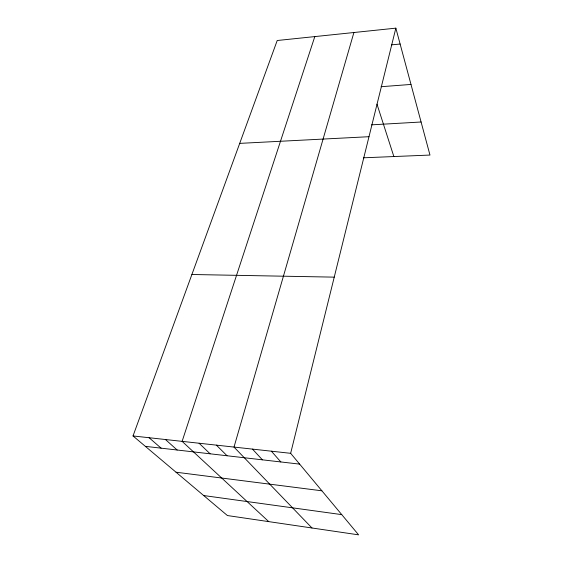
<?xml version="1.0" encoding="UTF-8"?>
<svg xmlns="http://www.w3.org/2000/svg" width="563" height="563" viewBox="0 0 563 563"><rect width="100%" height="100%" fill="white"/><g stroke="black" fill="none" stroke-linecap="round" stroke-linejoin="round"><path stroke-width="0.84" d="M290.649 453.314L395.852 28.15L277.214 40.508L133.023 435.952L227.41 515.546L358.61 534.85L290.649 453.314L133.023 435.952M353.902 32.52L234.004 447.078L311.986 527.988M314.808 36.595L182.116 441.357L268.762 521.627M391.419 44.871L400.124 44.034M381.102 86.709L410.99 84.436M371.538 124.845L421.089 122.002M239.704 143.375L368.99 136.703M363.424 157.802L429.977 155.057L395.852 28.15M191.892 274.498L334.239 277.144M145.345 446.346L299.657 464.123M176.022 472.209L321.895 490.809M203.693 495.546L341.755 514.631M149.089 437.725L161.109 448.162M165.452 439.527L177.155 450.013M199.091 443.229L210.112 453.806M216.382 445.136L227.044 455.756M252.513 449.112L262.386 459.83M271.387 451.195L280.838 461.956M376.985 104.162L393.861 156.549"/></g></svg>
